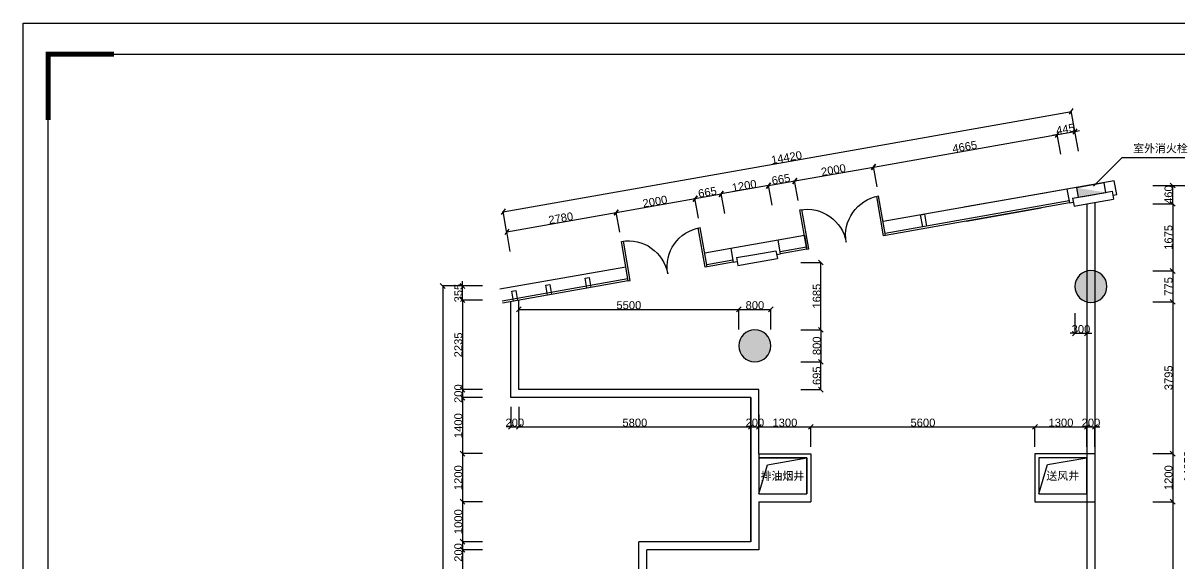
# Model space of a CAD drawing. Header units: inches. Extents: x -24810 to 18736, y -16862 to 13931.
# Drawn here: x -24810 to 4101, y 415 to 13931 of the extents above; entities that cross this region are included whole.
import ezdxf

# ---------------------------------------------------------------- set-up
doc = ezdxf.new("R2010")
doc.units = ezdxf.units.IN
doc.header["$MEASUREMENT"] = 0
for name, color, linetype in [('DIM', 3, 'Continuous'), ('DIM TEXT', 7, 'Continuous'), ('DOOR', 100, 'Continuous'), ('WINDOW', 5, 'Continuous'), ('喷淋', 1, 'Continuous'), ('建-墙体', 255, 'Continuous')]:
    doc.layers.add(name, color=color, linetype=linetype)
doc.styles.get("Standard").update_dxf_attribs({"font": 'arial.ttf'})
doc.dimstyles.new('DIM-200MM', dxfattribs={"dimtxt": 200, "dimasz": 120, "dimexe": 10, "dimexo": 10, "dimgap": 0.7, "dimtad": 1, "dimdec": 0, "dimrnd": 5, "dimzin": 1, "dimdsep": 46, "dimtxsty": 'Standard', "dimblk": 'OBLIQUE', "dimcen": 0.5, "dimdle": 1, "dimclrd": 256, "dimclre": 256, "dimclrt": 7, "dimaunit": 1, "dimadec": 0, "dimazin": 0, "dimtfac": 1, "dimtdec": 0, "dimtix": 1, "dimtmove": 2, "dimatfit": 3, "dimfxl": 0, "dimtolj": 1, "dimtzin": 1, "dimarcsym": 0})

# ---------------------------------------------------------------- blocks, each defined once
blk = doc.blocks.new('完整拼图091103--$0$xh')
at = {"layer": '喷淋'}
blk.add_lwpolyline([(700, 240), (700, 0), (0, 0), (0, 240)], close=True, dxfattribs=at)
blk.add_solid([(700, 0), (700, 240), (0, 0)], dxfattribs=at)
blk = doc.blocks.new('_Oblique')
at = {"color": 0, "linetype": 'ByBlock', "lineweight": -2}
blk.add_line((-0.5, -0.5), (0.5, 0.5), dxfattribs=at)
blk = doc.blocks.new('*D165')
at = {"layer": 'DEFPOINTS', "color": 0, "transparency": 16777216}
for p in [(-13829, 7362), (-12421, 7362), (-12421, 7007)]:
    blk.add_point(p, dxfattribs=at)
at = {"layer": 'DIM', "lineweight": -2, "transparency": 16777216}
for p, q in [((-13329, 7362), (-13839, 7362)), ((-13829, 7362), (-13829, 7482)), ((-13829, 7007), (-13829, 7362)), ((-13329, 7007), (-13839, 7007)), ((-13829, 7007), (-13829, 6887))]:
    blk.add_line(p, q, dxfattribs=at)
at = {"layer": 'DIM', "lineweight": -2, "transparency": 16777216, "xscale": 120, "yscale": 120, "zscale": 120}
for p, rotation in [((-13829, 7362), 270), ((-13829, 7007), 90)]:
    blk.add_blockref('_Oblique', p, dxfattribs=dict(at, rotation=rotation))
at = {"layer": 'DIM', "color": 7, "transparency": 16777216, "insert": (-13932, 7184), "char_height": 200, "attachment_point": 5, "rotation": 90}
blk.add_mtext('\\A1;355', dxfattribs=at)
blk = doc.blocks.new('*D166')
at = {"layer": 'DEFPOINTS', "color": 0, "transparency": 16777216}
for p in [(-12421, 7007), (-13829, 4770), (-12421, 4770)]:
    blk.add_point(p, dxfattribs=at)
at = {"layer": 'DIM', "lineweight": -2, "transparency": 16777216}
for p, q in [((-13329, 7007), (-13839, 7007)), ((-13829, 7008), (-13829, 4769)), ((-13329, 4770), (-13839, 4770))]:
    blk.add_line(p, q, dxfattribs=at)
at = {"layer": 'DIM', "lineweight": -2, "transparency": 16777216, "xscale": 120, "yscale": 120, "zscale": 120}
for p, rotation in [((-13829, 7007), 90), ((-13829, 4770), 270)]:
    blk.add_blockref('_Oblique', p, dxfattribs=dict(at, rotation=rotation))
at = {"layer": 'DIM', "color": 7, "transparency": 16777216, "insert": (-13932, 5888), "char_height": 200, "attachment_point": 5, "rotation": 90}
blk.add_mtext('\\A1;2235', dxfattribs=at)
blk = doc.blocks.new('*D167')
at = {"layer": 'DEFPOINTS', "color": 0, "transparency": 16777216}
for p in [(-12421, 4770), (-13829, 4570), (-12025, 4570)]:
    blk.add_point(p, dxfattribs=at)
at = {"layer": 'DIM', "lineweight": -2, "transparency": 16777216}
for p, q in [((-13329, 4770), (-13839, 4770)), ((-13829, 4770), (-13829, 4890)), ((-13829, 4770), (-13829, 4570)), ((-13329, 4570), (-13839, 4570)), ((-13829, 4570), (-13829, 4450))]:
    blk.add_line(p, q, dxfattribs=at)
at = {"layer": 'DIM', "lineweight": -2, "transparency": 16777216, "xscale": 120, "yscale": 120, "zscale": 120}
for p, rotation in [((-13829, 4770), 270), ((-13829, 4570), 90)]:
    blk.add_blockref('_Oblique', p, dxfattribs=dict(at, rotation=rotation))
at = {"layer": 'DIM', "color": 7, "transparency": 16777216, "insert": (-13932, 4670), "char_height": 200, "attachment_point": 5, "rotation": 90}
blk.add_mtext('\\A1;200', dxfattribs=at)
blk = doc.blocks.new('*D168')
at = {"layer": 'DEFPOINTS', "color": 0, "transparency": 16777216}
for p in [(-12025, 4570), (-13829, 3170), (-6421, 3170)]:
    blk.add_point(p, dxfattribs=at)
at = {"layer": 'DIM', "lineweight": -2, "transparency": 16777216}
for p, q in [((-13329, 4570), (-13839, 4570)), ((-13829, 4571), (-13829, 3169)), ((-13329, 3170), (-13839, 3170))]:
    blk.add_line(p, q, dxfattribs=at)
at = {"layer": 'DIM', "lineweight": -2, "transparency": 16777216, "xscale": 120, "yscale": 120, "zscale": 120}
for p, rotation in [((-13829, 4570), 90), ((-13829, 3170), 270)]:
    blk.add_blockref('_Oblique', p, dxfattribs=dict(at, rotation=rotation))
at = {"layer": 'DIM', "color": 7, "transparency": 16777216, "insert": (-13932, 3870), "char_height": 200, "attachment_point": 5, "rotation": 90}
blk.add_mtext('\\A1;1400', dxfattribs=at)
blk = doc.blocks.new('*D169')
at = {"layer": 'DEFPOINTS', "color": 0, "transparency": 16777216}
for p in [(-6421, 3170), (-13829, 1970), (-6421, 1970)]:
    blk.add_point(p, dxfattribs=at)
at = {"layer": 'DIM', "lineweight": -2, "transparency": 16777216}
for p, q in [((-13329, 3170), (-13839, 3170)), ((-13829, 3171), (-13829, 1969)), ((-13329, 1970), (-13839, 1970))]:
    blk.add_line(p, q, dxfattribs=at)
at = {"layer": 'DIM', "lineweight": -2, "transparency": 16777216, "xscale": 120, "yscale": 120, "zscale": 120}
for p, rotation in [((-13829, 3170), 90), ((-13829, 1970), 270)]:
    blk.add_blockref('_Oblique', p, dxfattribs=dict(at, rotation=rotation))
at = {"layer": 'DIM', "color": 7, "transparency": 16777216, "insert": (-13932, 2570), "char_height": 200, "attachment_point": 5, "rotation": 90}
blk.add_mtext('\\A1;1200', dxfattribs=at)
blk = doc.blocks.new('*D170')
at = {"layer": 'DEFPOINTS', "color": 0, "transparency": 16777216}
for p in [(-6421, 1970), (-13829, 970), (-6621, 970)]:
    blk.add_point(p, dxfattribs=at)
at = {"layer": 'DIM', "lineweight": -2, "transparency": 16777216}
for p, q in [((-13329, 1970), (-13839, 1970)), ((-13829, 1971), (-13829, 969)), ((-13329, 970), (-13839, 970))]:
    blk.add_line(p, q, dxfattribs=at)
at = {"layer": 'DIM', "lineweight": -2, "transparency": 16777216, "xscale": 120, "yscale": 120, "zscale": 120}
for p, rotation in [((-13829, 1970), 90), ((-13829, 970), 270)]:
    blk.add_blockref('_Oblique', p, dxfattribs=dict(at, rotation=rotation))
at = {"layer": 'DIM', "color": 7, "transparency": 16777216, "insert": (-13932, 1470), "char_height": 200, "attachment_point": 5, "rotation": 90}
blk.add_mtext('\\A1;1000', dxfattribs=at)
blk = doc.blocks.new('*D171')
at = {"layer": 'DEFPOINTS', "color": 0, "transparency": 16777216}
for p in [(-6621, 970), (-13829, 770), (-6596, 770)]:
    blk.add_point(p, dxfattribs=at)
at = {"layer": 'DIM', "lineweight": -2, "transparency": 16777216}
for p, q in [((-13329, 970), (-13839, 970)), ((-13829, 971), (-13829, 769)), ((-13329, 770), (-13839, 770))]:
    blk.add_line(p, q, dxfattribs=at)
at = {"layer": 'DIM', "lineweight": -2, "transparency": 16777216, "xscale": 120, "yscale": 120, "zscale": 120}
for p, rotation in [((-13829, 970), 90), ((-13829, 770), 270)]:
    blk.add_blockref('_Oblique', p, dxfattribs=dict(at, rotation=rotation))
at = {"layer": 'DIM', "color": 7, "transparency": 16777216, "insert": (-13932, 700), "char_height": 200, "attachment_point": 5, "rotation": 90}
blk.add_mtext('\\A1;200', dxfattribs=at)
blk = doc.blocks.new('*D172')
at = {"layer": 'DEFPOINTS', "color": 0, "transparency": 16777216}
for p in [(-6596, 770), (-13829, -3430), (-9940, -3430)]:
    blk.add_point(p, dxfattribs=at)
at = {"layer": 'DIM', "lineweight": -2, "transparency": 16777216}
for p, q in [((-13329, 770), (-13839, 770)), ((-13829, 771), (-13829, -3431)), ((-13329, -3430), (-13839, -3430))]:
    blk.add_line(p, q, dxfattribs=at)
at = {"layer": 'DIM', "lineweight": -2, "transparency": 16777216, "xscale": 120, "yscale": 120, "zscale": 120}
for p, rotation in [((-13829, 770), 90), ((-13829, -3430), 270)]:
    blk.add_blockref('_Oblique', p, dxfattribs=dict(at, rotation=rotation))
at = {"layer": 'DIM', "color": 7, "transparency": 16777216, "insert": (-13932, -1330), "char_height": 200, "attachment_point": 5, "rotation": 90}
blk.add_mtext('\\A1;4200', dxfattribs=at)
blk = doc.blocks.new('*D176')
at = {"layer": 'DEFPOINTS', "color": 0, "transparency": 16777216}
for p in [(-12421, 7362), (-14323, -7886), (-11387, -7886)]:
    blk.add_point(p, dxfattribs=at)
at = {"layer": 'DIM', "lineweight": -2, "transparency": 16777216}
for p, q in [((-13823, 7362), (-14333, 7362)), ((-14323, 7363), (-14323, -7887)), ((-13823, -7886), (-14333, -7886))]:
    blk.add_line(p, q, dxfattribs=at)
at = {"layer": 'DIM', "lineweight": -2, "transparency": 16777216, "xscale": 120, "yscale": 120, "zscale": 120}
for p, rotation in [((-14323, 7362), 90), ((-14323, -7886), 270)]:
    blk.add_blockref('_Oblique', p, dxfattribs=dict(at, rotation=rotation))
at = {"layer": 'DIM', "color": 7, "transparency": 16777216, "insert": (-14425, -262), "char_height": 200, "attachment_point": 5, "rotation": 90}
blk.add_mtext('\\A1;15250', dxfattribs=at)
blk = doc.blocks.new('*D177')
at = {"layer": 'DEFPOINTS', "color": 0, "transparency": 16777216}
for p in [(1798, 9874, 0), (3921, 9874), (1779, 9414)]:
    blk.add_point(p, dxfattribs=at)
at = {"layer": 'DIM', "lineweight": -2, "transparency": 16777216}
for p, q in [((3421, 9874), (3931, 9874)), ((3921, 9413), (3921, 9875)), ((3421, 9414), (3931, 9414))]:
    blk.add_line(p, q, dxfattribs=at)
at = {"layer": 'DIM', "lineweight": -2, "transparency": 16777216, "xscale": 120, "yscale": 120, "zscale": 120}
for p, rotation in [((3921, 9874), 90), ((3921, 9414), 270)]:
    blk.add_blockref('_Oblique', p, dxfattribs=dict(at, rotation=rotation))
at = {"layer": 'DIM', "color": 7, "transparency": 16777216, "insert": (3818, 9644), "char_height": 200, "attachment_point": 5, "rotation": 90}
blk.add_mtext('\\A1;460', dxfattribs=at)
blk = doc.blocks.new('*D178')
at = {"layer": 'DEFPOINTS', "color": 0, "transparency": 16777216}
for p in [(1779, 9414), (1779, 7737, 0), (3921, 7737)]:
    blk.add_point(p, dxfattribs=at)
at = {"layer": 'DIM', "lineweight": -2, "transparency": 16777216}
for p, q in [((3421, 9414), (3931, 9414)), ((3921, 9415), (3921, 7736)), ((3421, 7737), (3931, 7737))]:
    blk.add_line(p, q, dxfattribs=at)
at = {"layer": 'DIM', "lineweight": -2, "transparency": 16777216, "xscale": 120, "yscale": 120, "zscale": 120}
for p, rotation in [((3921, 9414), 90), ((3921, 7737), 270)]:
    blk.add_blockref('_Oblique', p, dxfattribs=dict(at, rotation=rotation))
at = {"layer": 'DIM', "color": 7, "transparency": 16777216, "insert": (3818, 8576), "char_height": 200, "attachment_point": 5, "rotation": 90}
blk.add_mtext('\\A1;1675', dxfattribs=at)
blk = doc.blocks.new('*D179')
at = {"layer": 'DEFPOINTS', "color": 0, "transparency": 16777216}
for p in [(1779, 7737, 0), (1779, 6963, 0), (3921, 6963)]:
    blk.add_point(p, dxfattribs=at)
at = {"layer": 'DIM', "lineweight": -2, "transparency": 16777216}
for p, q in [((3421, 7737), (3931, 7737)), ((3921, 7738), (3921, 6962)), ((3421, 6963), (3931, 6963))]:
    blk.add_line(p, q, dxfattribs=at)
at = {"layer": 'DIM', "lineweight": -2, "transparency": 16777216, "xscale": 120, "yscale": 120, "zscale": 120}
for p, rotation in [((3921, 7737), 90), ((3921, 6963), 270)]:
    blk.add_blockref('_Oblique', p, dxfattribs=dict(at, rotation=rotation))
at = {"layer": 'DIM', "color": 7, "transparency": 16777216, "insert": (3818, 7350), "char_height": 200, "attachment_point": 5, "rotation": 90}
blk.add_mtext('\\A1;775', dxfattribs=at)
blk = doc.blocks.new('*D180')
at = {"layer": 'DEFPOINTS', "color": 0, "transparency": 16777216}
for p in [(1779, 6963, 0), (1779, 3170), (3921, 3170)]:
    blk.add_point(p, dxfattribs=at)
at = {"layer": 'DIM', "lineweight": -2, "transparency": 16777216}
for p, q in [((3421, 6963), (3931, 6963)), ((3921, 6964), (3921, 3169)), ((3421, 3170), (3931, 3170))]:
    blk.add_line(p, q, dxfattribs=at)
at = {"layer": 'DIM', "lineweight": -2, "transparency": 16777216, "xscale": 120, "yscale": 120, "zscale": 120}
for p, rotation in [((3921, 6963), 90), ((3921, 3170), 270)]:
    blk.add_blockref('_Oblique', p, dxfattribs=dict(at, rotation=rotation))
at = {"layer": 'DIM', "color": 7, "transparency": 16777216, "insert": (3818, 5066), "char_height": 200, "attachment_point": 5, "rotation": 90}
blk.add_mtext('\\A1;3795', dxfattribs=at)
blk = doc.blocks.new('*D181')
at = {"layer": 'DEFPOINTS', "color": 0, "transparency": 16777216}
for p in [(1779, 3170), (1779, 1970), (3921, 1970)]:
    blk.add_point(p, dxfattribs=at)
at = {"layer": 'DIM', "lineweight": -2, "transparency": 16777216}
for p, q in [((3421, 3170), (3931, 3170)), ((3921, 3171), (3921, 1969)), ((3421, 1970), (3931, 1970))]:
    blk.add_line(p, q, dxfattribs=at)
at = {"layer": 'DIM', "lineweight": -2, "transparency": 16777216, "xscale": 120, "yscale": 120, "zscale": 120}
for p, rotation in [((3921, 3170), 90), ((3921, 1970), 270)]:
    blk.add_blockref('_Oblique', p, dxfattribs=dict(at, rotation=rotation))
at = {"layer": 'DIM', "color": 7, "transparency": 16777216, "insert": (3818, 2570), "char_height": 200, "attachment_point": 5, "rotation": 90}
blk.add_mtext('\\A1;1200', dxfattribs=at)
blk = doc.blocks.new('*D182')
at = {"layer": 'DEFPOINTS', "color": 0, "transparency": 16777216}
for p in [(1779, 1970), (1779, -2662), (3921, -2662)]:
    blk.add_point(p, dxfattribs=at)
at = {"layer": 'DIM', "lineweight": -2, "transparency": 16777216}
for p, q in [((3421, 1970), (3931, 1970)), ((3921, 1971), (3921, -2663)), ((3421, -2662), (3931, -2662))]:
    blk.add_line(p, q, dxfattribs=at)
at = {"layer": 'DIM', "lineweight": -2, "transparency": 16777216, "xscale": 120, "yscale": 120, "zscale": 120}
for p, rotation in [((3921, 1970), 90), ((3921, -2662), 270)]:
    blk.add_blockref('_Oblique', p, dxfattribs=dict(at, rotation=rotation))
at = {"layer": 'DIM', "color": 7, "transparency": 16777216, "insert": (3818, -346), "char_height": 200, "attachment_point": 5, "rotation": 90}
blk.add_mtext('\\A1;4630', dxfattribs=at)
blk = doc.blocks.new('*D185')
at = {"layer": 'DEFPOINTS', "color": 0, "transparency": 16777216}
for p in [(1798, 9874, 0), (1575, -4177), (4408, -4177)]:
    blk.add_point(p, dxfattribs=at)
at = {"layer": 'DIM', "lineweight": -2, "transparency": 16777216}
for p, q in [((3908, 9874), (4418, 9874)), ((4408, 9875), (4408, -4178)), ((3908, -4177), (4418, -4177))]:
    blk.add_line(p, q, dxfattribs=at)
at = {"layer": 'DIM', "lineweight": -2, "transparency": 16777216, "xscale": 120, "yscale": 120, "zscale": 120}
for p, rotation in [((4408, 9874), 90), ((4408, -4177), 270)]:
    blk.add_blockref('_Oblique', p, dxfattribs=dict(at, rotation=rotation))
at = {"layer": 'DIM', "color": 7, "transparency": 16777216, "insert": (4305, 2849), "char_height": 200, "attachment_point": 5, "rotation": 90}
blk.add_mtext('\\A1;14050', dxfattribs=at)
blk = doc.blocks.new('*D187')
at = {"layer": 'DEFPOINTS', "color": 0, "transparency": 16777216}
for p in [(-12621, 4851), (-12421, 4851), (-12421, 3841)]:
    blk.add_point(p, dxfattribs=at)
at = {"layer": 'DIM', "lineweight": -2, "transparency": 16777216}
for p, q in [((-12621, 4341), (-12621, 3831)), ((-12421, 4341), (-12421, 3831)), ((-12621, 3841), (-12741, 3841)), ((-12621, 3841), (-12421, 3841)), ((-12421, 3841), (-12301, 3841))]:
    blk.add_line(p, q, dxfattribs=at)
at = {"layer": 'DIM', "lineweight": -2, "transparency": 16777216, "xscale": 120, "yscale": 120, "zscale": 120}
blk.add_blockref('_Oblique', (-12621, 3841), dxfattribs=at)
at = {"layer": 'DIM', "lineweight": -2, "transparency": 16777216, "xscale": 120, "yscale": 120, "zscale": 120, "rotation": 180}
blk.add_blockref('_Oblique', (-12421, 3841), dxfattribs=at)
at = {"layer": 'DIM', "color": 7, "transparency": 16777216, "insert": (-12521, 3944), "char_height": 200, "attachment_point": 5}
blk.add_mtext('\\A1;200', dxfattribs=at)
blk = doc.blocks.new('*D188')
at = {"layer": 'DEFPOINTS', "color": 0, "transparency": 16777216}
for p in [(-12421, 4851), (-6621, 4133), (-6621, 3841)]:
    blk.add_point(p, dxfattribs=at)
at = {"layer": 'DIM', "lineweight": -2, "transparency": 16777216}
for p, q in [((-12421, 4341), (-12421, 3831)), ((-6621, 4123), (-6621, 3831)), ((-12422, 3841), (-6620, 3841))]:
    blk.add_line(p, q, dxfattribs=at)
at = {"layer": 'DIM', "lineweight": -2, "transparency": 16777216, "xscale": 120, "yscale": 120, "zscale": 120, "rotation": 180}
blk.add_blockref('_Oblique', (-12421, 3841), dxfattribs=at)
at = {"layer": 'DIM', "lineweight": -2, "transparency": 16777216, "xscale": 120, "yscale": 120, "zscale": 120}
blk.add_blockref('_Oblique', (-6621, 3841), dxfattribs=at)
at = {"layer": 'DIM', "color": 7, "transparency": 16777216, "insert": (-9521, 3944), "char_height": 200, "attachment_point": 5}
blk.add_mtext('\\A1;5800', dxfattribs=at)
blk = doc.blocks.new('*D189')
at = {"layer": 'DEFPOINTS', "color": 0, "transparency": 16777216}
for p in [(-6621, 4133), (-6421, 4157), (-6421, 3841)]:
    blk.add_point(p, dxfattribs=at)
at = {"layer": 'DIM', "lineweight": -2, "transparency": 16777216}
for p, q in [((-6621, 4123), (-6621, 3831)), ((-6421, 4147), (-6421, 3831)), ((-6621, 3841), (-6741, 3841)), ((-6621, 3841), (-6421, 3841)), ((-6421, 3841), (-6301, 3841))]:
    blk.add_line(p, q, dxfattribs=at)
at = {"layer": 'DIM', "lineweight": -2, "transparency": 16777216, "xscale": 120, "yscale": 120, "zscale": 120}
blk.add_blockref('_Oblique', (-6621, 3841), dxfattribs=at)
at = {"layer": 'DIM', "lineweight": -2, "transparency": 16777216, "xscale": 120, "yscale": 120, "zscale": 120, "rotation": 180}
blk.add_blockref('_Oblique', (-6421, 3841), dxfattribs=at)
at = {"layer": 'DIM', "color": 7, "transparency": 16777216, "insert": (-6521, 3944), "char_height": 200, "attachment_point": 5}
blk.add_mtext('\\A1;200', dxfattribs=at)
blk = doc.blocks.new('*D190')
at = {"layer": 'DEFPOINTS', "color": 0, "transparency": 16777216}
for p in [(-6421, 4157), (-5121, 3841), (-5121, 2570)]:
    blk.add_point(p, dxfattribs=at)
at = {"layer": 'DIM', "lineweight": -2, "transparency": 16777216}
for p, q in [((-6421, 4147), (-6421, 3831)), ((-6422, 3841), (-5120, 3841)), ((-5121, 3341), (-5121, 3851))]:
    blk.add_line(p, q, dxfattribs=at)
at = {"layer": 'DIM', "lineweight": -2, "transparency": 16777216, "xscale": 120, "yscale": 120, "zscale": 120, "rotation": 180}
blk.add_blockref('_Oblique', (-6421, 3841), dxfattribs=at)
at = {"layer": 'DIM', "lineweight": -2, "transparency": 16777216, "xscale": 120, "yscale": 120, "zscale": 120}
blk.add_blockref('_Oblique', (-5121, 3841), dxfattribs=at)
at = {"layer": 'DIM', "color": 7, "transparency": 16777216, "insert": (-5771, 3944), "char_height": 200, "attachment_point": 5}
blk.add_mtext('\\A1;1300', dxfattribs=at)
blk = doc.blocks.new('*D191')
at = {"layer": 'DEFPOINTS', "color": 0, "transparency": 16777216}
for p in [(479, 3841), (479, 2735), (-5121, 2570)]:
    blk.add_point(p, dxfattribs=at)
at = {"layer": 'DIM', "lineweight": -2, "transparency": 16777216}
for p, q in [((-5122, 3841), (480, 3841)), ((-5121, 3341), (-5121, 3851)), ((479, 3341), (479, 3851))]:
    blk.add_line(p, q, dxfattribs=at)
at = {"layer": 'DIM', "lineweight": -2, "transparency": 16777216, "xscale": 120, "yscale": 120, "zscale": 120, "rotation": 180}
blk.add_blockref('_Oblique', (-5121, 3841), dxfattribs=at)
at = {"layer": 'DIM', "lineweight": -2, "transparency": 16777216, "xscale": 120, "yscale": 120, "zscale": 120}
blk.add_blockref('_Oblique', (479, 3841), dxfattribs=at)
at = {"layer": 'DIM', "color": 7, "transparency": 16777216, "insert": (-2321, 3944), "char_height": 200, "attachment_point": 5}
blk.add_mtext('\\A1;5600', dxfattribs=at)
blk = doc.blocks.new('*D192')
at = {"layer": 'DEFPOINTS', "color": 0, "transparency": 16777216}
for p in [(1779, 3841), (479, 2735), (1779, 2802)]:
    blk.add_point(p, dxfattribs=at)
at = {"layer": 'DIM', "lineweight": -2, "transparency": 16777216}
for p, q in [((478, 3841), (1780, 3841)), ((479, 3341), (479, 3851)), ((1779, 3341), (1779, 3851))]:
    blk.add_line(p, q, dxfattribs=at)
at = {"layer": 'DIM', "lineweight": -2, "transparency": 16777216, "xscale": 120, "yscale": 120, "zscale": 120, "rotation": 180}
blk.add_blockref('_Oblique', (479, 3841), dxfattribs=at)
at = {"layer": 'DIM', "lineweight": -2, "transparency": 16777216, "xscale": 120, "yscale": 120, "zscale": 120}
blk.add_blockref('_Oblique', (1779, 3841), dxfattribs=at)
at = {"layer": 'DIM', "color": 7, "transparency": 16777216, "insert": (1129, 3944), "char_height": 200, "attachment_point": 5}
blk.add_mtext('\\A1;1300', dxfattribs=at)
blk = doc.blocks.new('*D193')
at = {"layer": 'DEFPOINTS', "color": 0, "transparency": 16777216}
for p in [(1979, 3841), (1779, 2802), (1979, 2779)]:
    blk.add_point(p, dxfattribs=at)
at = {"layer": 'DIM', "lineweight": -2, "transparency": 16777216}
for p, q in [((1779, 3841), (1659, 3841)), ((1779, 3341), (1779, 3851)), ((1779, 3841), (1979, 3841)), ((1979, 3341), (1979, 3851)), ((1979, 3841), (2099, 3841))]:
    blk.add_line(p, q, dxfattribs=at)
at = {"layer": 'DIM', "lineweight": -2, "transparency": 16777216, "xscale": 120, "yscale": 120, "zscale": 120}
blk.add_blockref('_Oblique', (1779, 3841), dxfattribs=at)
at = {"layer": 'DIM', "lineweight": -2, "transparency": 16777216, "xscale": 120, "yscale": 120, "zscale": 120, "rotation": 180}
blk.add_blockref('_Oblique', (1979, 3841), dxfattribs=at)
at = {"layer": 'DIM', "color": 7, "transparency": 16777216, "insert": (1879, 3944), "char_height": 200, "attachment_point": 5}
blk.add_mtext('\\A1;200', dxfattribs=at)
blk = doc.blocks.new('*D202')
at = {"layer": 'DEFPOINTS', "color": 0, "transparency": 16777216}
for p in [(-6121, 6776), (-6921, 5866, 0), (-6121, 5866, 0)]:
    blk.add_point(p, dxfattribs=at)
at = {"layer": 'DIM', "lineweight": -2, "transparency": 16777216}
for p, q in [((-6922, 6776), (-6120, 6776)), ((-6921, 6276), (-6921, 6786)), ((-6121, 6276), (-6121, 6786))]:
    blk.add_line(p, q, dxfattribs=at)
at = {"layer": 'DIM', "lineweight": -2, "transparency": 16777216, "xscale": 120, "yscale": 120, "zscale": 120, "rotation": 180}
blk.add_blockref('_Oblique', (-6921, 6776), dxfattribs=at)
at = {"layer": 'DIM', "lineweight": -2, "transparency": 16777216, "xscale": 120, "yscale": 120, "zscale": 120}
blk.add_blockref('_Oblique', (-6121, 6776), dxfattribs=at)
at = {"layer": 'DIM', "color": 7, "transparency": 16777216, "insert": (-6521, 6879), "char_height": 200, "attachment_point": 5}
blk.add_mtext('\\A1;800', dxfattribs=at)
blk = doc.blocks.new('*D203')
at = {"layer": 'DEFPOINTS', "color": 0, "transparency": 16777216}
for p in [(-6921, 6776), (-6921, 5866, 0), (-12421, 4770)]:
    blk.add_point(p, dxfattribs=at)
at = {"layer": 'DIM', "lineweight": -2, "transparency": 16777216}
for p, q in [((-12422, 6776), (-6920, 6776)), ((-12421, 6276), (-12421, 6786)), ((-6921, 6276), (-6921, 6786))]:
    blk.add_line(p, q, dxfattribs=at)
at = {"layer": 'DIM', "lineweight": -2, "transparency": 16777216, "xscale": 120, "yscale": 120, "zscale": 120, "rotation": 180}
blk.add_blockref('_Oblique', (-12421, 6776), dxfattribs=at)
at = {"layer": 'DIM', "lineweight": -2, "transparency": 16777216, "xscale": 120, "yscale": 120, "zscale": 120}
blk.add_blockref('_Oblique', (-6921, 6776), dxfattribs=at)
at = {"layer": 'DIM', "color": 7, "transparency": 16777216, "insert": (-9671, 6879), "char_height": 200, "attachment_point": 5}
blk.add_mtext('\\A1;5500', dxfattribs=at)
blk = doc.blocks.new('*D204')
at = {"layer": 'DEFPOINTS', "color": 0, "transparency": 16777216}
for p in [(1779, 7737, 0), (1479, 7350, 0), (1779, 6179)]:
    blk.add_point(p, dxfattribs=at)
at = {"layer": 'DIM', "lineweight": -2, "transparency": 16777216}
for p, q in [((1479, 6679), (1479, 6169)), ((1779, 6679), (1779, 6169)), ((1479, 6179), (1359, 6179)), ((1479, 6179), (1779, 6179)), ((1779, 6179), (1899, 6179))]:
    blk.add_line(p, q, dxfattribs=at)
at = {"layer": 'DIM', "lineweight": -2, "transparency": 16777216, "xscale": 120, "yscale": 120, "zscale": 120}
blk.add_blockref('_Oblique', (1479, 6179), dxfattribs=at)
at = {"layer": 'DIM', "lineweight": -2, "transparency": 16777216, "xscale": 120, "yscale": 120, "zscale": 120, "rotation": 180}
blk.add_blockref('_Oblique', (1779, 6179), dxfattribs=at)
at = {"layer": 'DIM', "color": 7, "transparency": 16777216, "insert": (1629, 6282), "char_height": 200, "attachment_point": 5}
blk.add_mtext('\\A1;300', dxfattribs=at)
blk = doc.blocks.new('*D205')
at = {"layer": 'DEFPOINTS', "color": 0, "transparency": 16777216}
for p in [(-9986, 9198), (-9684, 7490, 0), (-12421, 7007)]:
    blk.add_point(p, dxfattribs=at)
at = {"layer": 'DIM', "lineweight": -2, "transparency": 16777216}
for p, q in [((-12724, 8714), (-9985, 9198)), ((-9899, 8705), (-9988, 9208)), ((-12636, 8222), (-12724, 8724))]:
    blk.add_line(p, q, dxfattribs=at)
at = {"layer": 'DIM', "lineweight": -2, "transparency": 16777216, "xscale": 120, "yscale": 120, "zscale": 120}
for p, rotation in [((-9986, 9198), 10.0190986224426), ((-12723, 8714), 190.0190986224426)]:
    blk.add_blockref('_Oblique', p, dxfattribs=dict(at, rotation=rotation))
at = {"layer": 'DIM', "color": 7, "transparency": 16777216, "insert": (-11372, 9057), "char_height": 200, "attachment_point": 5, "rotation": 10.0191}
blk.add_mtext('\\A1;2780', dxfattribs=at)
blk = doc.blocks.new('*D206')
at = {"layer": 'DEFPOINTS', "color": 0, "transparency": 16777216}
for p in [(-8016, 9546), (-7715, 7838, 0), (-9684, 7490, 0)]:
    blk.add_point(p, dxfattribs=at)
at = {"layer": 'DIM', "lineweight": -2, "transparency": 16777216}
for p, q in [((-9987, 9198), (-8015, 9546)), ((-7929, 9053), (-8018, 9556)), ((-9899, 8705), (-9988, 9208))]:
    blk.add_line(p, q, dxfattribs=at)
at = {"layer": 'DIM', "lineweight": -2, "transparency": 16777216, "xscale": 120, "yscale": 120, "zscale": 120}
for p, rotation in [((-8016, 9546), 10.01910592934002), ((-9986, 9198), 190.01910592934)]:
    blk.add_blockref('_Oblique', p, dxfattribs=dict(at, rotation=rotation))
at = {"layer": 'DIM', "color": 7, "transparency": 16777216, "insert": (-9019, 9473), "char_height": 200, "attachment_point": 5, "rotation": 10.0191}
blk.add_mtext('\\A1;2000', dxfattribs=at)
blk = doc.blocks.new('*D207')
at = {"layer": 'DEFPOINTS', "color": 0, "transparency": 16777216}
for p in [(-7361, 9662), (-7715, 7838, 0), (-7060, 7954, 0)]:
    blk.add_point(p, dxfattribs=at)
at = {"layer": 'DIM', "lineweight": -2, "transparency": 16777216}
for p, q in [((-7929, 9053), (-8018, 9556)), ((-8017, 9546), (-7360, 9662)), ((-7274, 9169), (-7363, 9671))]:
    blk.add_line(p, q, dxfattribs=at)
at = {"layer": 'DIM', "lineweight": -2, "transparency": 16777216, "xscale": 120, "yscale": 120, "zscale": 120}
for p, rotation in [((-8016, 9546), 190.0191059233393), ((-7361, 9662), 10.01910592333926)]:
    blk.add_blockref('_Oblique', p, dxfattribs=dict(at, rotation=rotation))
at = {"layer": 'DIM', "color": 7, "transparency": 16777216, "insert": (-7707, 9705), "char_height": 200, "attachment_point": 5, "rotation": 10.0191}
blk.add_mtext('\\A1;665', dxfattribs=at)
blk = doc.blocks.new('*D208')
at = {"layer": 'DEFPOINTS', "color": 0, "transparency": 16777216}
for p in [(-5525, 9986), (-5878, 8163, 0), (-5223, 8278)]:
    blk.add_point(p, dxfattribs=at)
at = {"layer": 'DIM', "lineweight": -2, "transparency": 16777216}
for p, q in [((-6181, 9870), (-5524, 9986)), ((-6093, 9378), (-6181, 9880)), ((-5438, 9494), (-5527, 9996))]:
    blk.add_line(p, q, dxfattribs=at)
at = {"layer": 'DIM', "lineweight": -2, "transparency": 16777216, "xscale": 120, "yscale": 120, "zscale": 120}
for p, rotation in [((-6180, 9870), 190.0191058778396), ((-5525, 9986), 10.01910587783959)]:
    blk.add_blockref('_Oblique', p, dxfattribs=dict(at, rotation=rotation))
at = {"layer": 'DIM', "color": 7, "transparency": 16777216, "insert": (-5870, 10029), "char_height": 200, "attachment_point": 5, "rotation": 10.0191}
blk.add_mtext('\\A1;665', dxfattribs=at)
blk = doc.blocks.new('*D209')
at = {"layer": 'DEFPOINTS', "color": 0, "transparency": 16777216}
for p in [(-7361, 9662), (-5878, 8163, 0), (-7060, 7954, 0)]:
    blk.add_point(p, dxfattribs=at)
at = {"layer": 'DIM', "lineweight": -2, "transparency": 16777216}
for p, q in [((-6179, 9870), (-7362, 9661)), ((-6093, 9378), (-6181, 9880)), ((-7274, 9169), (-7363, 9671))]:
    blk.add_line(p, q, dxfattribs=at)
at = {"layer": 'DIM', "lineweight": -2, "transparency": 16777216, "xscale": 120, "yscale": 120, "zscale": 120}
for p, rotation in [((-6180, 9870), 10.01910588929926), ((-7361, 9662), 190.0191058892993)]:
    blk.add_blockref('_Oblique', p, dxfattribs=dict(at, rotation=rotation))
at = {"layer": 'DIM', "color": 7, "transparency": 16777216, "insert": (-6788, 9867), "char_height": 200, "attachment_point": 5, "rotation": 10.0191}
blk.add_mtext('\\A1;1200', dxfattribs=at)
blk = doc.blocks.new('*D210')
at = {"layer": 'DEFPOINTS', "color": 0, "transparency": 16777216}
for p in [(-3555, 10334), (-3254, 8626), (-5223, 8278)]:
    blk.add_point(p, dxfattribs=at)
at = {"layer": 'DIM', "lineweight": -2, "transparency": 16777216}
for p, q in [((-5526, 9986), (-3554, 10334)), ((-3468, 9842), (-3557, 10344)), ((-5438, 9494), (-5527, 9996))]:
    blk.add_line(p, q, dxfattribs=at)
at = {"layer": 'DIM', "lineweight": -2, "transparency": 16777216, "xscale": 120, "yscale": 120, "zscale": 120}
for p, rotation in [((-3555, 10334), 10.01910587872242), ((-5525, 9986), 190.0191058787224)]:
    blk.add_blockref('_Oblique', p, dxfattribs=dict(at, rotation=rotation))
at = {"layer": 'DIM', "color": 7, "transparency": 16777216, "insert": (-4558, 10261), "char_height": 200, "attachment_point": 5, "rotation": 10.0191}
blk.add_mtext('\\A1;2000', dxfattribs=at)
blk = doc.blocks.new('*D211')
at = {"layer": 'DEFPOINTS', "color": 0, "transparency": 16777216}
for p in [(1039, 11146), (1340, 9438, 0), (-3254, 8626)]:
    blk.add_point(p, dxfattribs=at)
at = {"layer": 'DIM', "lineweight": -2, "transparency": 16777216}
for p, q in [((-3556, 10334), (1040, 11146)), ((1126, 10653), (1037, 11155)), ((-3468, 9842), (-3557, 10344))]:
    blk.add_line(p, q, dxfattribs=at)
at = {"layer": 'DIM', "lineweight": -2, "transparency": 16777216, "xscale": 120, "yscale": 120, "zscale": 120}
for p, rotation in [((1039, 11146), 10.01910866030899), ((-3555, 10334), 190.0191086603089)]:
    blk.add_blockref('_Oblique', p, dxfattribs=dict(at, rotation=rotation))
at = {"layer": 'DIM', "color": 7, "transparency": 16777216, "insert": (-1276, 10841), "char_height": 200, "attachment_point": 5, "rotation": 10.0191}
blk.add_mtext('\\A1;4665', dxfattribs=at)
blk = doc.blocks.new('*D212')
at = {"layer": 'DEFPOINTS', "color": 0, "transparency": 16777216}
for p in [(1477, 11223), (1341, 9438, 0), (1779, 9515)]:
    blk.add_point(p, dxfattribs=at)
at = {"layer": 'DIM', "lineweight": -2, "transparency": 16777216}
for p, q in [((1039, 11146), (921, 11125)), ((1126, 10653), (1037, 11155)), ((1039, 11146), (1477, 11223)), ((1564, 10731), (1476, 11233)), ((1477, 11223), (1595, 11244))]:
    blk.add_line(p, q, dxfattribs=at)
at = {"layer": 'DIM', "lineweight": -2, "transparency": 16777216, "xscale": 120, "yscale": 120, "zscale": 120}
for p, rotation in [((1477, 11223), 190.0191058914338), ((1039, 11146), 10.01910589143379)]:
    blk.add_blockref('_Oblique', p, dxfattribs=dict(at, rotation=rotation))
at = {"layer": 'DIM', "color": 7, "transparency": 16777216, "insert": (1240, 11285), "char_height": 200, "attachment_point": 5, "rotation": 10.0191}
blk.add_mtext('\\A1;445', dxfattribs=at)
blk = doc.blocks.new('*D213')
at = {"layer": 'DEFPOINTS', "color": 0, "transparency": 16777216}
for p in [(1388, 11726), (1779, 9515), (-12421, 7007)]:
    blk.add_point(p, dxfattribs=at)
at = {"layer": 'DIM', "lineweight": -2, "transparency": 16777216}
for p, q in [((-12813, 9217), (1389, 11726)), ((1475, 11234), (1387, 11736)), ((-12725, 8725), (-12813, 9227))]:
    blk.add_line(p, q, dxfattribs=at)
at = {"layer": 'DIM', "lineweight": -2, "transparency": 16777216, "xscale": 120, "yscale": 120, "zscale": 120}
for p, rotation in [((1388, 11726), 10.01909301275656), ((-12812, 9218), 190.0190930127566)]:
    blk.add_blockref('_Oblique', p, dxfattribs=dict(at, rotation=rotation))
at = {"layer": 'DIM', "color": 7, "transparency": 16777216, "insert": (-5730, 10573), "char_height": 200, "attachment_point": 5, "rotation": 10.0191}
blk.add_mtext('\\A1;14420', dxfattribs=at)
blk = doc.blocks.new('*D222')
at = {"layer": 'DEFPOINTS', "color": 0, "transparency": 16777216}
for p in [(-6521, 6266, 0), (-6521, 5466, 0), (-4871, 5466)]:
    blk.add_point(p, dxfattribs=at)
at = {"layer": 'DIM', "lineweight": -2, "transparency": 16777216}
for p, q in [((-5371, 6266), (-4861, 6266)), ((-4871, 6267), (-4871, 5465)), ((-5371, 5466), (-4861, 5466))]:
    blk.add_line(p, q, dxfattribs=at)
at = {"layer": 'DIM', "lineweight": -2, "transparency": 16777216, "xscale": 120, "yscale": 120, "zscale": 120}
for p, rotation in [((-4871, 6266), 90), ((-4871, 5466), 270)]:
    blk.add_blockref('_Oblique', p, dxfattribs=dict(at, rotation=rotation))
at = {"layer": 'DIM', "color": 7, "transparency": 16777216, "insert": (-4974, 5866), "char_height": 200, "attachment_point": 5, "rotation": 90}
blk.add_mtext('\\A1;800', dxfattribs=at)
blk = doc.blocks.new('*D223')
at = {"layer": 'DEFPOINTS', "color": 0, "transparency": 16777216}
for p in [(-6514, 7949), (-4871, 7949), (-6521, 6266, 0)]:
    blk.add_point(p, dxfattribs=at)
at = {"layer": 'DIM', "lineweight": -2, "transparency": 16777216}
for p, q in [((-5371, 7949), (-4861, 7949)), ((-4871, 6265), (-4871, 7950)), ((-5371, 6266), (-4861, 6266))]:
    blk.add_line(p, q, dxfattribs=at)
at = {"layer": 'DIM', "lineweight": -2, "transparency": 16777216, "xscale": 120, "yscale": 120, "zscale": 120}
for p, rotation in [((-4871, 7949), 90), ((-4871, 6266), 270)]:
    blk.add_blockref('_Oblique', p, dxfattribs=dict(at, rotation=rotation))
at = {"layer": 'DIM', "color": 7, "transparency": 16777216, "insert": (-4974, 7107), "char_height": 200, "attachment_point": 5, "rotation": 90}
blk.add_mtext('\\A1;1685', dxfattribs=at)
blk = doc.blocks.new('*D224')
at = {"layer": 'DEFPOINTS', "color": 0, "transparency": 16777216}
for p in [(-6521, 5466, 0), (-4871, 5466), (-6421, 4770)]:
    blk.add_point(p, dxfattribs=at)
at = {"layer": 'DIM', "lineweight": -2, "transparency": 16777216}
for p, q in [((-5371, 5466), (-4861, 5466)), ((-4871, 4769), (-4871, 5467)), ((-5371, 4770), (-4861, 4770))]:
    blk.add_line(p, q, dxfattribs=at)
at = {"layer": 'DIM', "lineweight": -2, "transparency": 16777216, "xscale": 120, "yscale": 120, "zscale": 120}
for p, rotation in [((-4871, 5466), 90), ((-4871, 4770), 270)]:
    blk.add_blockref('_Oblique', p, dxfattribs=dict(at, rotation=rotation))
at = {"layer": 'DIM', "color": 7, "transparency": 16777216, "insert": (-4974, 5118), "char_height": 200, "attachment_point": 5, "rotation": 90}
blk.add_mtext('\\A1;695', dxfattribs=at)

msp = doc.modelspace()

# ---------------------------------------------------------------- hatches: boundary and pattern name
at = {"layer": '建-墙体'}
h = msp.add_hatch(color=256, dxfattribs=at)
edge = h.paths.add_edge_path()
edge.add_arc((1878.9, 7349.8), 400, 180, 360)
edge.add_arc((1878.9, 7349.8), 400, 0, 180)
h = msp.add_hatch(color=256, dxfattribs=at)
edge = h.paths.add_edge_path()
edge.add_arc((-6521.1, 5865.8), 400, 180, 360)
edge.add_arc((-6521.1, 5865.8), 400, 0, 180)

# ---------------------------------------------------------------- linework, layer by layer
msp.add_lwpolyline([(-24809.8, -14788.3), (-24809.8, 13931), (16662.2, 13931)])
at = {"const_width": 124.4}
msp.add_lwpolyline([(-24187.7, 11506.8), (-24187.7, 13153.4), (-22541, 13153.4)], dxfattribs=at)
msp.add_lwpolyline([(-24187.7, 13153.4), (18113.8, 13153.4), (18113.8, -16084.3), (-24187.7, -16084.3)], close=True)
at = {"layer": 'DIM'}
for p, q in [((2649.9, 10560.8), (1939, 9852.3)), ((4363.3, 10560.8), (2649.9, 10560.8))]:
    msp.add_line(p, q, dxfattribs=at)
at = {"layer": 'DOOR', "linetype": 'Continuous'}
for p, q in [((-3302.9, 8617.7), (-3476.6, 9601.2)), ((-3253.6, 8626.4), (-3427.6, 9611.1)), ((-5397.1, 9263.2), (-5347.9, 9271.9)), ((-5223.1, 8278.4), (-5397.1, 9263.2)), ((-5173.9, 8287.1), (-5347.9, 9271.9)), ((-7763.8, 7829.5, 0), (-7937.6, 8813.1, 0)), ((-7714.6, 7838.2, 0), (-7888.6, 8823, 0)), ((-9858.1, 8475, 0), (-9808.8, 8483.7, 0)), ((-9684.1, 7490.3, 0), (-9858.1, 8475, 0)), ((-9634.9, 7499, 0), (-9808.8, 8483.7, 0)), ((-3253.6, 8626.4), (-3302.9, 8617.7)), ((-5223.1, 8278.4), (-5173.9, 8287.1)), ((-7714.6, 7838.2, 0), (-7763.8, 7829.5, 0)), ((-9684.1, 7490.3, 0), (-9634.9, 7499, 0))]:
    msp.add_line(p, q, dxfattribs=at)
at = {"layer": 'DOOR', "linetype": 'Continuous', "extrusion": (0, 0, -1)}
for centre, major_axis, start_param, end_param in [((-3253.6, 8626.4), (927.8, 373), 3.3489403, 4.9197366), ((-5223.1, 8278.4), (926.8, 375.5), -1.3607172, 0.2100791), ((-7714.6, 7838.2, 0), (927.8, 373), 3.3489403, 4.9197366), ((-9684.1, 7490.3, 0), (926.8, 375.5), -1.3607172, 0.2100791)]:
    msp.add_ellipse(centre, major_axis=major_axis, ratio=1, start_param=start_param, end_param=end_param, dxfattribs=at)
at = {"layer": 'WINDOW'}
for p, q in [((1279.4, 9782.6), (-3314.5, 8971)), ((575.2, 9658.2), (-1295.8, 9327.7)), ((1279.4, 9782.6), (624.5, 9666.9)), ((1331.6, 9487.2), (-3262.3, 8675.6)), ((1340.3, 9438), (-3253.6, 8626.4)), ((-1234.6, 8981.4, 0), (636.4, 9311.9, 0)), ((1331.9, 9485.6, 0), (677, 9369.9, 0)), ((1340.5, 9436.3, 0), (685.7, 9320.6, 0)), ((-2379, 9136.3), (-2280.5, 9153.7)), ((-2326.8, 8840.9), (-2379, 9136.3)), ((-2280.5, 9153.7), (-2228.3, 8858.3)), ((-5284, 8623.1), (-5938.9, 8507.4)), ((-7120.6, 8298.6), (-7775.5, 8182.9)), ((-5231.8, 8327.7, 0), (-5886.7, 8211.9, 0)), ((-5223.1, 8278.4, 0), (-5878, 8162.7, 0)), ((-9745, 7834.9), (-12891.4, 7279.1)), ((-7068.4, 8003.2, 0), (-7723.3, 7887.5, 0)), ((-7059.7, 7953.9, 0), (-7714.6, 7838.2, 0)), ((-9692.8, 7539.5, 0), (-12839.3, 6983.6, 0)), ((-10761.6, 7553.8, 0), (-10663.1, 7571.2, 0)), ((-10718.1, 7307.6, 0), (-10761.6, 7553.8, 0)), ((-10663.1, 7571.2, 0), (-10619.6, 7325, 0)), ((-9684.1, 7490.3, 0), (-12830.6, 6934.4, 0)), ((-12593.4, 7230.2, 0), (-12495, 7247.6, 0)), ((-12549.9, 6984, 0), (-12593.4, 7230.2, 0)), ((-12495, 7247.6, 0), (-12451.5, 7001.4, 0)), ((-11746.3, 7379.8, 0), (-11647.9, 7397.2, 0)), ((-11702.8, 7133.6, 0), (-11746.3, 7379.8, 0)), ((-11647.9, 7397.2, 0), (-11604.4, 7151, 0)), ((-10749.5, 7485.3, 0), (-10753, 7484.7, 0))]:
    msp.add_line(p, q, dxfattribs=at)
at = {"layer": '建-墙体'}
for p, q in [((2461.1, 9991.4, 0), (1279.4, 9782.6, 0)), ((2522, 9646.7, 0), (2461.1, 9991.4, 0)), ((1279.4, 9782.6, 0), (1340.3, 9438, 0)), ((1421.3, 9553.9), (1878.9, 9634.7)), ((1421.3, 9553.9), (1456.1, 9356.9)), ((1878.9, 9634.7), (2406.1, 9727.8)), ((2406.1, 9727.8), (2440.9, 9530.9)), ((2423.5, 9629.3, 0), (2522, 9646.7, 0)), ((1322.8, 9536.4), (1322.9, 9536.5)), ((1340.3, 9438, 0), (1438.7, 9455.4, 0)), ((1340.3, 9438, 0), (1340.3, 9438, 0)), ((1456.1, 9356.9), (1778.9, 9413.9)), ((1778.9, 9413.9), (2440.9, 9530.9)), ((1778.9, 9413.9), (1778.9, 3769.6)), ((1978.9, 9449.3), (1978.9, 3169.6)), ((-5938.9, 8507.4, 0), (-7120.6, 8298.6, 0)), ((-5878, 8162.7, 0), (-5938.9, 8507.4, 0)), ((-5284, 8623.1), (-5223.1, 8278.4)), ((-7120.6, 8298.6, 0), (-7059.7, 7953.9, 0)), ((-6978.7, 8069.8), (-6521.1, 8150.7)), ((-6521.1, 8150.7), (-5993.9, 8243.8)), ((-5993.9, 8243.8), (-5959.1, 8046.8)), ((-5976.5, 8145.3, 0), (-5878, 8162.7, 0)), ((-7077.2, 8052.4), (-7077.1, 8052.4)), ((-7059.7, 7953.9, 0), (-6961.3, 7971.3, 0)), ((-7059.7, 7953.9, 0), (-7059.7, 7953.9, 0)), ((-6978.7, 8069.8), (-6943.9, 7872.9)), ((-6943.9, 7872.9), (-6621.1, 7929.9)), ((-6621.1, 7929.9), (-5959.1, 8046.8)), ((-12621.1, 4569.7), (-12621.1, 6971.4)), ((-12421.1, 4769.7), (-12421.1, 7006.7)), ((-8121.2, 4769.7), (-12421.1, 4769.7)), ((-6421.1, 4769.7), (-8121.2, 4769.7)), ((-6421.1, 3169.6), (-6421.1, 4769.7)), ((-6621.1, 4569.7), (-12621.1, 4569.7)), ((-6621.1, 4569.7), (-6621.2, 2069.6)), ((-6621.2, 969.7), (-6621.2, 4569.7)), ((1778.9, 3769.6), (1778.9, 3169.6)), ((1779, 4044.8), (1779, 1344.8)), ((-6421.1, 3069.6), (-6421.2, 2169.6)), ((-6421.1, 3169.6), (-5121.1, 3169.6)), ((-6421.1, 3169.6), (-6421.1, 3069.6)), ((-6421.1, 3069.6), (-5221.1, 3069.6)), ((-5221.1, 3069.6), (-6421.1, 3069.6)), ((-6421.1, 3069.6), (-6421.1, 2169.6)), ((-5221.1, 3069.6), (-5221.1, 2169.6)), ((-5221.1, 2169.6), (-5221.1, 3069.6)), ((-5121.1, 3169.6), (-5121.1, 1969.6)), ((478.9, 3169.6), (478.9, 1969.6)), ((1978.9, 3169.6), (478.9, 3169.6)), ((578.9, 3069.6), (578.9, 2169.6)), ((1778.9, 3069.6), (578.9, 3069.6)), ((1778.9, 3069.6), (578.9, 3069.6)), ((578.9, 3069.6), (578.9, 2169.6)), ((1778.9, 3069.6), (1778.9, 2169.6)), ((1778.9, 2169.6), (1778.9, 3069.6)), ((1978.9, 3169.6), (1978.9, 1969.6)), ((-6621.2, 2069.6), (-6621.2, 969.6)), ((-6421.2, 2169.6), (-5221.1, 2169.6)), ((-6421.1, 2169.6), (-5221.1, 2169.6)), ((578.9, 2169.6), (1778.9, 2169.6)), ((578.9, 2169.6), (1778.9, 2169.6)), ((-6421.2, 1969.6), (-5121.1, 1969.6)), ((-6421.2, 1969.6), (-6421.2, 769.6)), ((478.9, 1969.6), (1978.9, 1969.6)), ((1778.9, 1969.6), (1778.9, -3063.5)), ((1978.9, 1969.6), (1978.9, -3035.8)), ((1779, 1344.8), (1779, -1355.2)), ((-6621.2, 969.7), (-9421.1, 969.6)), ((-9421.1, -3430.4), (-9421.1, 969.6)), ((-9221.1, -1430.4), (-9221.1, 769.6)), ((-8121.2, 769.6), (-9221.1, 769.6)), ((-6421.2, 769.6), (-8121.2, 769.6))]:
    msp.add_line(p, q, dxfattribs=at)
at = {"layer": '建-墙体', "elevation": 0}
for points in [[(1478.9, 7349.8, 1), (2278.9, 7349.8, 1)], [(-6921.1, 5865.8, 1), (-6121.1, 5865.8, 1)]]:
    msp.add_lwpolyline(points, format="xyb", close=True, dxfattribs=at)
at = {"layer": '建-墙体'}
for points in [[(-6421.1, 2169.6), (-6209.5, 2889.5), (-5221.1, 3069.6)], [(578.9, 2169.6), (795.3, 2895.1), (1778.9, 3069.6)]]:
    msp.add_lwpolyline(points, dxfattribs=at)

# ---------------------------------------------------------------- block references
at = {"layer": '建-墙体', "color": 1, "xscale": -1, "rotation": 10.01910590356497}
msp.add_blockref('完整拼图091103--$0$xh', (2249.5, 9700.2), dxfattribs=at)

# ---------------------------------------------------------------- texts
at = {"layer": 'DIM TEXT', "insert": (2933.8, 10901.1), "char_height": 200, "attachment_point": 1}
msp.add_mtext_dynamic_manual_height_columns('{\\fSimSun|b0|i0|c134|p2;室外消火栓}', width=10456.675, gutter_width=2, heights=[0], dxfattribs=at)
at = {"layer": '建-墙体'}
for s, p in [('排油烟井', (-6378.8, 2511.8, 0)), ('送风井', (764.8, 2515, 0))]:
    msp.add_text(s, height=200, dxfattribs=at).set_placement(p)

# ---------------------------------------------------------------- dimensions: what is measured, and where the dimension line sits
at = {"layer": 'DIM'}
for p1, p2, distance, picture, middle in [((-12421.1, 7006.7), (1778.9, 9515.5), 2245, '*D213', (-5729.5, 10573.1)), ((1340.5, 9438, 0), (1778.9, 9515.5), 1734, '*D212', (1240.2, 11285.2)), ((-3253.6, 8626.4), (1340.3, 9438, 0), 1734, '*D211', (-1276.2, 10841)), ((-5223.1, 8278.4), (-3253.6, 8626.4), 1734, '*D210', (-4557.9, 10261.2)), ((-5878, 8162.7, 0), (-5223.1, 8278.4), 1734, '*D208', (-5870.1, 10029.4)), ((-7714.6, 7838.2, 0), (-7059.7, 7953.9, 0), 1734, '*D207', (-7706.7, 9704.9)), ((-5878, 8162.7, 0), (-7059.7, 7953.9, 0), -1734, '*D209', (-6788.4, 9867.1)), ((-9684.1, 7490.3, 0), (-7714.6, 7838.2, 0), 1734, '*D206', (-9018.9, 9473.1)), ((-12421.1, 7006.7), (-9684.1, 7490.3, 0), 1734, '*D205', (-11372.2, 9057.3))]:
    dim = msp.add_aligned_dim(p1=p1, p2=p2, distance=distance, dimstyle='DIM-200MM', dxfattribs=at)
    dim.commit()
    dim.dimension.update_dxf_attribs({"geometry": picture, "text_midpoint": middle})
for base, p1, p2, picture, middle in [((4407.6, -4176.8), (1798.5, 9874.4, 0), (1575.1, -4176.8), '*D185', (4304.8, 2848.8)), ((3920.7457, 9874.3571), (1778.9281, 9413.9263), (1798.4637, 9874.3571, 0), '*D177', (3817.9311, 9644.1417)), ((3920.7, 7737.1), (1778.9, 9413.9), (1778.9, 7737.1, 0), '*D178', (3817.9, 8575.5)), ((-4871.2, 7948.8), (-6521.1, 6265.8, 0), (-6513.9, 7948.8), '*D223', (-4974.1, 7107.3)), ((3920.7, 6962.5), (1778.9, 7737.1, 0), (1778.9, 6962.5, 0), '*D179', (3818.3, 7349.8)), ((-14322.6, -7885.9), (-12421.1, 7362.2), (-11387.4, -7885.9), '*D176', (-14425.4, -261.9)), ((-13828.7057, 7362.1681), (-12421.0719, 7006.7479), (-12421.0719, 7362.1681), '*D165', (-13931.5885, 7184.458)), ((-13828.7, 4769.7), (-12421.1, 7006.7), (-12421.1, 4769.7), '*D166', (-13931.6, 5888.2)), ((3920.7, 3169.6), (1778.9, 6962.5, 0), (1779, 3169.6), '*D180', (3817.9, 5066.1)), ((-4871.2, 5465.8), (-6521.1, 6265.8, 0), (-6521.1, 5465.8, 0), '*D222', (-4974.1, 5865.8)), ((-4871.2, 5465.8), (-6421.1, 4769.7), (-6521.1, 5465.8, 0), '*D224', (-4974.1, 5117.7)), ((-13828.7, 4569.7), (-12421.1, 4769.7), (-12024.6, 4569.7), '*D167', (-13931.5, 4669.7)), ((-13828.7, 3169.6), (-12024.6, 4569.7), (-6421.1, 3169.6), '*D168', (-13931.5, 3869.6)), ((-13828.7, 1969.6), (-6421.1, 3169.6), (-6421.2, 1969.6), '*D169', (-13931.5, 2569.6)), ((3920.7, 1969.6), (1779, 3169.6), (1778.9, 1969.6), '*D181', (3817.9, 2569.6)), ((-13828.7, 969.6), (-6421.2, 1969.6), (-6621.2, 969.6), '*D170', (-13931.5, 1469.6)), ((3920.7, -2662.4), (1778.9, 1969.6), (1778.9, -2662.4), '*D182', (3817.9, -346.4)), ((-13828.7, -3430.4), (-6596.3, 769.6), (-9939.7, -3430.4), '*D172', (-13931.5, -1330.4))]:
    dim = msp.add_linear_dim(base=base, p1=p1, p2=p2, angle=90, dimstyle='DIM-200MM', dxfattribs=at)
    dim.commit()
    dim.dimension.update_dxf_attribs({"geometry": picture, "text_midpoint": middle})
for base, p1, p2, picture, middle in [((1778.9, 6178.7), (1478.9, 7349.8, 0), (1778.9, 7737.1, 0), '*D204', (1628.9, 6281.6)), ((-6921.1, 6776.4), (-12421.1, 4769.7), (-6921.1, 5865.8, 0), '*D203', (-9671.1, 6879.2)), ((-6121.1, 6776.4), (-6921.1, 5865.8, 0), (-6121.1, 5865.8, 0), '*D202', (-6521.1, 6879.2)), ((-12421.1, 3841), (-12621.1, 4850.9), (-12421.1, 4850.9), '*D187', (-12521.1, 3943.8)), ((-6621.1, 3841), (-12421.1, 4850.9), (-6621.1, 4133.5), '*D188', (-9521.1, 3943.8)), ((-6421.1, 3841), (-6621.1, 4133.5), (-6421.1, 4156.6), '*D189', (-6521.1, 3943.8)), ((-5121.1, 3841), (-6421.1, 4156.6), (-5121.1, 2569.6), '*D190', (-5771.1, 3943.9)), ((478.9, 3841), (-5121.1, 2569.6), (478.9, 2735), '*D191', (-2321.1, 3943.8)), ((1779, 3841), (478.9, 2735), (1779, 2802), '*D192', (1129, 3943.9)), ((1978.9, 3841), (1779, 2802), (1978.9, 2778.7), '*D193', (1879, 3943.8))]:
    dim = msp.add_linear_dim(base=base, p1=p1, p2=p2, dimstyle='DIM-200MM', dxfattribs=at)
    dim.commit()
    dim.dimension.update_dxf_attribs({"geometry": picture, "text_midpoint": middle})
dim = msp.add_linear_dim(base=(-13828.7, 769.6), p1=(-6621.2, 969.6), p2=(-6596.3, 769.6), angle=90, dimstyle='DIM-200MM', dxfattribs=at)
dim.commit()
dim.dimension.update_dxf_attribs({"geometry": '*D171', "text_midpoint": (-13931.5, 700.1), "dimtype": 160})

doc.saveas('drawing.dxf')
